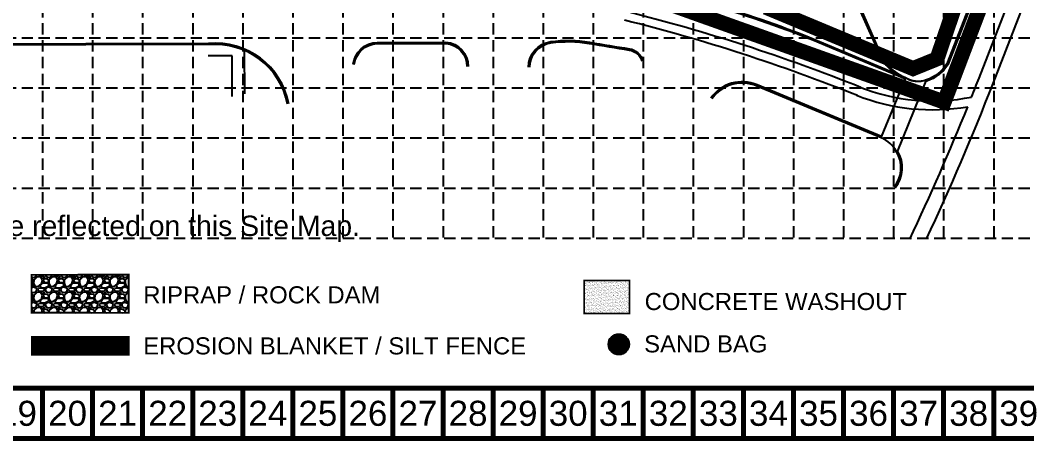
# Model space of a CAD drawing. Header units: feet. Extents: x -4510 to -3228, y -2167 to -1365.
# Drawn here: x -4118.2 to -3716, y -2166.6 to -1998.6 of the extents above; entities that cross this region are included whole.
import ezdxf
from ezdxf.enums import TextEntityAlignment as Align

# ---------------------------------------------------------------- set-up
doc = ezdxf.new("R2010")
doc.units = ezdxf.units.FT
doc.header["$LTSCALE"] = 40
doc.header["$MEASUREMENT"] = 0
for name, pattern in [('ACAD_ISO02W100', [15, 12, -3]), ('HIDDEN', [0.375, 0.25, -0.125]), ('SAWCUT', [0.16, 0.08, -0.08])]:
    doc.linetypes.add(name, pattern=pattern)
for name, color, linetype in [('BASE', 7, 'CONTINUOUS'), ('E-PVMT', 1, 'CONTINUOUS'), ('E-STORM', 11, 'CONTINUOUS'), ('GRID', 254, 'HIDDEN'), ('INLET PROTECTION', 5, 'CONTINUOUS'), ('LEGEND', 7, 'CONTINUOUS'), ('LIMITS OF DISTURBANCE', 1, 'HIDDEN'), ('P-DEMO-SAWCUT', 2, 'SAWCUT'), ('P-PVMT', 3, 'CONTINUOUS'), ('SILT FENCE', 200, 'CONTINUOUS')]:
    doc.layers.add(name, color=color, linetype=linetype)
doc.styles.add("L200'", font='ARIAL.TTF', dxfattribs={"height": 0.001969})
doc.styles.get("Standard").update_dxf_attribs({"font": 'ARIAL.TTF'})

# ---------------------------------------------------------------- blocks, each defined once
blk = doc.blocks.new('A$C3E152A45')
at = {"layer": 'INLET PROTECTION'}
h = blk.add_hatch(dxfattribs=at)
h.set_pattern_fill('ANSI31', color=3, style=0)
h.set_pattern_definition([(45, (3870.16444, 1993.39879), (-0.0883883476, 0.0883883476), [])])
edge = h.paths.add_edge_path()
edge.add_arc((4.11, 4.11), 4.11, 0, 360)
at = {"layer": 'INLET PROTECTION', "color": 3}
blk.add_circle((4.11, 4.11), 4.11, dxfattribs=at)

msp = doc.modelspace()

# ---------------------------------------------------------------- hatches: boundary and pattern name
at = {"layer": 'BASE'}
h = msp.add_hatch(dxfattribs=at)
h.set_pattern_fill('AR-SAND', color=30, scale=0.527488, style=0)
h.set_pattern_definition([(37.5, (-3446.4631, -2155.2925), (-0.0332282, 1.0163763), [0, -0.8017817, 0, -0.8967295, 0, -0.8571679]), (7.5, (-3446.4631, -2155.2925), (0.933536, 1.488648), [0, -0.4325401, 0, -0.7226585, 0, -0.2769312]), (327.5, (-3447.1119, -2155.2925), (1.6426723, 0.002985), [0, -0.263744, 0, -0.9494783, 0, -1.2395967]), (317.5, (-3447.1119, -2155.2925), (1.5856955, 0.4629633), [0, -0.131872, 0, -0.6224358, 0, -0.7121087])])
h.paths.add_polyline_path([(-3874.77, -2115.73), (-3874.77, -2102.54), (-3892.83, -2102.54), (-3892.83, -2115.73)])
at = {"layer": 'LEGEND', "linetype": 'ACAD_ISO02W100'}
h = msp.add_hatch(dxfattribs=at)
h.set_pattern_fill('GRAVEL', color=2, scale=6.09444, style=0)
h.set_pattern_definition([(228.0128, (-4547.2665, -2423.1883), (-48.75550923, -54.84996818), [0.81992, -81.17238]), (184.9697, (-4547.815, -2423.79775), (73.13328641, 6.09438702), [1.40701, -139.294064]), (132.5104, (-4549.21673, -2423.91964), (60.94434343, -67.03889286), [0.9921, -98.21819]), (267.2737, (-4551.59356, -2425.44325), (6.09441573, 121.8888018), [1.281283, -126.84698]), (292.8337, (-4551.6545, -2426.72308), (-30.47226037, 73.13325813), [1.2564, -124.3837]), (357.2737, (-4551.16695, -2427.88103), (-121.8888018, 6.09441573), [1.281283, -126.84698]), (37.6942, (-4549.88712, -2427.94197), (-79.22776477, -60.944341525), [1.69443, -167.74854]), (72.2553, (-4548.54634, -2426.90591), (42.66114559, 134.07765703), [1.599717, -158.372074]), (121.4296, (-4548.05878, -2425.3823), (-48.75557018, 79.22768975), [1.28562, -127.27673]), (175.2364, (-4548.72917, -2424.2853), (67.03884577, -6.0943884), [1.467736, -71.91904]), (222.3974, (-4550.19184, -2424.16342), (-73.1333248, -67.038791744), [1.8981, -187.912154]), (138.8141, (-4545.56006, -2425.5042), (-42.66109796, 36.5666236), [0.647845, -64.136936]), (171.4692, (-4546.04762, -2425.07758), (79.22770955, -12.1889282), [1.23252, -122.0199]), (225, (-4547.2665, -2424.8947), (-7e-16, -6.094442), [0.86188, -7.756954]), (203.1986, (-4547.6931, -2424.1634), (30.4721984, 12.1888881), [0.46414, -45.94973]), (291.8014, (-4548.1197, -2424.3462), (-6.0944395, 18.2833217), [0.65639, -32.163176]), (30.9638, (-4547.876, -2424.9557), (18.283308, 12.1888951), [1.066094, -34.47029]), (161.5651, (-4546.9618, -2424.4072), (12.1888826, -6.09443), [0.77089, -18.50142]), (16.3895, (-4551.6545, -2424.34625), (60.9444134, 18.28327557), [1.079935, -106.913816]), (70.3462, (-4550.61845, -2424.04153), (-24.37773104, -67.03885302), [0.906006, -89.69436]), (293.1986, (-4546.9618, -2423.1883), (-12.1888881, 30.4721984), [0.928275, -45.485597]), (343.6105, (-4546.59612, -2424.04153), (-60.9444134, 18.28327557), [1.079935, -106.913816]), (339.444, (-4551.6545, -2428.1248), (-30.4722112, 12.1888556), [1.04142, -51.0295]), (294.7751, (-4550.6794, -2428.49047), (-30.4721524, 67.03886085), [0.87259, -86.38651]), (66.8014, (-4546.90084, -2429.28275), (12.1888881, 30.4721984), [0.928275, -45.485597]), (17.354, (-4546.53517, -2428.42952), (-79.2277323, -24.3777265), [1.021617, -101.139816]), (69.444, (-4549.8871, -2429.28275), (-12.1888556, -30.4722112), [0.52071, -51.55021]), (101.3099, (-4547.2665, -2429.2827), (-6.0944256, 24.3777646), [0.310755, -30.76491]), (165.9638, (-4547.3275, -2428.978), (18.2833233, -6.094428), [1.2564, -23.871617]), (186.009, (-4548.54634, -2428.6733), (60.94439848, 6.09443584), [1.164343, -115.26977]), (303.6901, (-4547.876, -2425.5042), (-6.094448, 12.1888773), [0.87895, -21.09486]), (353.1572, (-4547.3884, -2426.23553), (103.60547613, -12.18892874), [1.534543, -151.919537]), (60.9454, (-4545.8648, -2426.41836), (-24.37776017, -42.66108234), [0.62746, -62.11864]), (90, (-4545.56, -2425.87), (-6.09444, 6.09444), [0.365666, -5.728774]), (120.2564, (-4548.66823, -2428.49047), (24.37772884, -42.66109497), [0.846664, -83.82]), (48.0128, (-4549.09484, -2427.75914), (48.75550923, 54.84996818), [1.639843, -80.35246]), (0, (-4547.998, -2426.54), (6.09444, 6.09444), [1.584554, -4.509886]), (325.3048, (-4546.4133, -2426.54025), (-60.944365, 42.66113247), [0.963616, -95.39794]), (254.0546, (-4545.621, -2427.08875), (-6.0944393, -24.3777608), [0.88736, -43.48083]), (207.646, (-4545.86479, -2427.94197), (-115.79433445, -60.94444701), [1.44478, -143.0333]), (175.4261, (-4547.14462, -2428.61236), (-79.2277234, 6.09440832), [1.52848, -151.3193])])
h.paths.add_polyline_path([(-4113.63, -2115.4), (-4074.84, -2115.47), (-4074.84, -2100.24), (-4113.63, -2100.3)])

# ---------------------------------------------------------------- linework, layer by layer
at = {"layer": 'BASE', "const_width": 2}
for points in [[(-4509.24, -2165.57), (-3229.24, -2165.57), (-3229.24, -1365.57), (-4509.24, -1365.57)], [(-4489.24, -2145.57), (-3249.24, -2145.57), (-3249.24, -1385.57), (-4489.24, -1385.57)]]:
    msp.add_lwpolyline(points, close=True, dxfattribs=at)
at = {"layer": 'BASE', "color": 30, "const_width": 0.659}
msp.add_lwpolyline([(-3892.83, -2115.73), (-3874.77, -2115.73), (-3874.77, -2102.54), (-3892.83, -2102.54)], close=True, dxfattribs=at)
at = {"layer": 'BASE', "const_width": 2}
for points in [[(-4109.24, -2165.57), (-4109.24, -2145.57)], [(-4089.24, -2165.57), (-4089.24, -2145.57)], [(-4069.24, -2165.57), (-4069.24, -2145.57)], [(-4049.24, -2165.57), (-4049.24, -2145.57)], [(-4029.24, -2165.57), (-4029.24, -2145.57)], [(-4009.24, -2165.57), (-4009.24, -2145.57)], [(-3989.24, -2165.57), (-3989.24, -2145.57)], [(-3969.24, -2165.57), (-3969.24, -2145.57)], [(-3949.24, -2165.57), (-3949.24, -2145.57)], [(-3929.24, -2165.57), (-3929.24, -2145.57)], [(-3909.24, -2165.57), (-3909.24, -2145.57)], [(-3889.24, -2165.57), (-3889.24, -2145.57)], [(-3869.24, -2165.57), (-3869.24, -2145.57)], [(-3849.24, -2165.57), (-3849.24, -2145.57)], [(-3829.24, -2165.57), (-3829.24, -2145.57)], [(-3809.24, -2165.57), (-3809.24, -2145.57)], [(-3789.24, -2165.57), (-3789.24, -2145.57)], [(-3769.24, -2165.57), (-3769.24, -2145.57)], [(-3749.24, -2165.57), (-3749.24, -2145.57)], [(-3729.24, -2165.57), (-3729.24, -2145.57)]]:
    msp.add_lwpolyline(points, dxfattribs=at)
at = {"layer": 'E-PVMT', "color": 7}
for p, q in [((-3728.47, -1966), (-3747.98, -2015.99)), ((-3728, -1966.19), (-3747.54, -2016.4))]:
    msp.add_line(p, q, dxfattribs=at)
for points in [[(-3764.51, -2021.59), (-3801.31, -2006.19, 0.052451), (-3886.97, -1981.74), (-3888.61, -1981.82), (-3899.36, -1981.67)], [(-3764.71, -2022.05), (-3801.5, -2006.65, 0.052416), (-3887, -1982.24), (-3888.6, -1982.32), (-3899.36, -1982.17)], [(-3915.11, -2017.37, -0.370527), (-3906.2, -2007.19, -0.077965), (-3890.72, -2007.41, 0.00282), (-3874.8, -2010.04, -0.28407), (-3869.29, -2014.81, -0.28407)], [(-4010.82, -2032.08, 0.383834), (-4042.89, -2007.9, 0.383834)], [(-4011.31, -2032.18, 0.383834), (-4042.84, -2008.4, 8.035602)], [(-3985.17, -2016.24, -0.369749), (-3975.54, -2007.5), (-3948.11, -2007.42, -0.405379), (-3939.22, -2017.15, -0.405379)], [(-3984.67, -2016.3, -0.36956), (-3975.54, -2008), (-3948.13, -2007.92, -0.404874), (-3939.72, -2017.14, 3.753782)], [(-3914.61, -2017.38, -0.370527), (-3906.13, -2007.69, -0.077965), (-3890.8, -2007.9, 0.00282), (-3874.88, -2010.54, -0.28407), (-3869.76, -2014.96, 16.028888)], [(-3747.98, -2015.99, -0.18017), (-3756.14, -2022.46, -0.231469), (-3764.51, -2021.59, -0.85265)], [(-3747.54, -2016.4, -0.169781), (-3755.98, -2022.93, -0.012964), (-3756.47, -2023.09, -0.012964)], [(-3764.61, -2022.12, -0.004943), (-3764.78, -2022.01)], [(-3774.03, -2045.11), (-3823.72, -2024.5, 0.35764), (-3842.29, -2029.8)], [(-3768.99, -2065.21, 0.322237), (-3768.13, -2051.06, 0.173409), (-3774.15, -2045.6), (-3823.91, -2024.96, 0.357714), (-3841.88, -2030.09, 15.943565)], [(-3768.6, -2065.53, 0.321585), (-3767.69, -2050.82, 0.321585)]]:
    msp.add_lwpolyline(points, format="xyb", dxfattribs=at)
for points in [[(-4042.85, -2007.9), (-4190.29, -2008.3)], [(-4042.84, -2008.4), (-4190.29, -2008.8)], [(-4028.47, -2028.05), (-4028.56, -2010.71)], [(-4033.45, -2012.85), (-4043.04, -2012.82)], [(-4033.43, -2029.04), (-4033.45, -2012.85)]]:
    msp.add_lwpolyline(points, dxfattribs=at)
msp.add_lwpolyline([(-3764.4, -2021.63), (-3763.83, -2021.97), (-3763.11, -2022.31), (-3762.13, -2022.66), (-3761.48, -2022.82), (-3760.67, -2022.96), (-3759.83, -2023.03), (-3759.01, -2023.03), (-3758.18, -2022.96), (-3757.17, -2022.77), (-3756.63, -2022.62), (-3756.22, -2022.48), (-3756.38, -2022.86), (-3767.93, -2051.4), (-3768.31, -2050.74), (-3768.69, -2050.13), (-3769.3, -2049.27), (-3769.96, -2048.5), (-3770.58, -2047.89), (-3771.23, -2047.33), (-3771.98, -2046.77), (-3772.74, -2046.3), (-3773.42, -2045.93), (-3773.91, -2045.7), (-3774.23, -2045.57), (-3774.06, -2045.18)], close=True, dxfattribs=at)
at = {"layer": 'E-STORM', "color": 5}
for points in [[(-3756.11, -2085.98, 0.017269), (-3729.5, -2023.91), (-3675.1, -1883.83)], [(-3738.07, -2029.31, 0.002092), (-3735.09, -2021.74), (-3689.63, -1904.68), (-3707.99, -1907.51)], [(-3762.79, -2086.07, 0.01486), (-3739.61, -2033.16)]]:
    msp.add_lwpolyline(points, format="xyb", dxfattribs=at)
for centre, radius, start, end in [((-4053, -2702.64), 725.75, 68.21492, 75.94417), ((-4053, -2702.64), 729.25, 68.21091, 75.94417), ((-3753.73, -1952.64), 78.25, 248.2468, 281.5493), ((-3753.73, -1952.64), 81.75, 248.2468, 279.9478)]:
    msp.add_arc(centre, radius, start, end, dxfattribs=at)
at = {"layer": 'GRID', "color": 253, "linetype": 'HIDDEN', "ltscale": 0.45}
for p, q in [((-4109.24, -1385.57), (-4109.24, -2085.65)), ((-4089.24, -1385.57), (-4089.24, -2085.65)), ((-4069.24, -1385.57), (-4069.24, -2085.65)), ((-4049.24, -1385.57), (-4049.24, -2085.65)), ((-4029.24, -1385.57), (-4029.24, -2085.65)), ((-4009.24, -1385.57), (-4009.24, -2085.65)), ((-3989.24, -1385.57), (-3989.24, -2085.65)), ((-3969.24, -1385.57), (-3969.24, -2085.65)), ((-3949.24, -1385.57), (-3949.24, -2085.65)), ((-3929.24, -1385.57), (-3929.24, -2085.65)), ((-3909.24, -1385.57), (-3909.24, -2085.65)), ((-3889.24, -1385.57), (-3889.24, -2085.65)), ((-3869.24, -1385.57), (-3869.24, -2085.65)), ((-3849.24, -1385.57), (-3849.24, -2085.65)), ((-3829.24, -1385.57), (-3829.24, -2085.65)), ((-3809.24, -1385.57), (-3809.24, -2085.65)), ((-3789.24, -1385.57), (-3789.24, -2085.65)), ((-3769.24, -1385.57), (-3769.24, -2085.65)), ((-3749.24, -1385.57), (-3749.24, -2085.65)), ((-3729.24, -1385.57), (-3729.24, -2085.65)), ((-4488.8, -2005.65), (-3248.8, -2005.65)), ((-4488.8, -2025.65), (-3248.8, -2025.65)), ((-4488.8, -2045.65), (-3248.8, -2045.65)), ((-4488.8, -2065.65), (-3248.8, -2065.65)), ((-4488.8, -2085.65), (-3248.8, -2085.65))]:
    msp.add_line(p, q, dxfattribs=at)
at = {"layer": 'LEGEND', "color": 2, "const_width": 0.762}
msp.add_lwpolyline([(-4113.63, -2115.4), (-4074.84, -2115.47), (-4074.84, -2100.24), (-4113.63, -2100.3)], close=True, dxfattribs=at)
at = {"layer": 'LEGEND', "color": 84, "const_width": 7.92}
msp.add_lwpolyline([(-4113.83, -2128.62), (-4074.45, -2128.62)], dxfattribs=at)
at = {"layer": 'LIMITS OF DISTURBANCE', "const_width": 6}
msp.add_lwpolyline([(-4284.2, -1538.88), (-4281.71, -1808.65), (-4281.12, -1962.59), (-4023.58, -1962.07), (-3937.14, -1975.5), (-3917.54, -1989.77), (-3862.87, -1990.73), (-3749.03, -2031.3), (-3693.93, -1886.3), (-3684.5, -1866.57), (-3648.28, -1788.04), (-3621.5, -1735.39), (-3570.75, -1655.56), (-3507.16, -1573.61), (-3576.84, -1511.38), (-3612.91, -1509.74), (-3614.8, -1531.24), (-3897.35, -1535.65), (-3897.44, -1517.03), (-3973.34, -1518.71), (-3971.35, -1538.39)], close=True, dxfattribs=at)
at = {"layer": 'P-DEMO-SAWCUT', "color": 7}
msp.add_line((-3765.16, -2023.48), (-3764.4, -2021.63), dxfattribs=at)
at = {"layer": 'P-PVMT', "color": 7}
for p, q in [((-3791, -1975.77), (-3775.18, -2011.7)), ((-3790.54, -1975.56), (-3774.72, -2011.5))]:
    msp.add_line(p, q, dxfattribs=at)
for radius in [20, 19.5]:
    msp.add_arc((-3756.88, -2003.65), radius, 203.7565, 247.293, dxfattribs=at)
at = {"layer": 'SILT FENCE', "const_width": 6}
msp.add_lwpolyline([(-3719.72, -1919.55), (-3751.89, -2014.07), (-3761.47, -2017.96), (-3820.25, -1993.47)], dxfattribs=at)

# ---------------------------------------------------------------- block references
at = {"layer": 'LEGEND'}
msp.add_blockref('A$C3E152A45', (-3883.14, -2132.13), dxfattribs=at)

# ---------------------------------------------------------------- texts
at = {"layer": 'BASE', "color": 7, "style": "L200'"}
msp.add_text('Location of concrete washout will be determined in the field and will be reflected on this Site Map.', height=8.1109, dxfattribs=at).set_placement((-4469.86, -2084.78))
at = {"layer": 'BASE'}
for s, p in [('19', (-4119.24, -2155.57)), ('20', (-4099.24, -2155.57)), ('21', (-4079.24, -2155.57)), ('22', (-4059.24, -2155.57)), ('23', (-4039.24, -2155.57)), ('24', (-4019.24, -2155.57)), ('25', (-3999.24, -2155.57)), ('26', (-3979.24, -2155.57)), ('27', (-3959.24, -2155.57)), ('28', (-3939.24, -2155.57)), ('29', (-3919.24, -2155.57)), ('30', (-3899.24, -2155.57)), ('31', (-3879.24, -2155.57)), ('32', (-3859.24, -2155.57)), ('33', (-3839.24, -2155.57)), ('34', (-3819.24, -2155.57)), ('35', (-3799.24, -2155.57)), ('36', (-3779.24, -2155.57)), ('37', (-3759.24, -2155.57)), ('38', (-3739.24, -2155.57)), ('39', (-3719.24, -2155.57))]:
    msp.add_text(s, height=10, dxfattribs=at).set_placement(p, align=Align.MIDDLE_CENTER)
at = {"layer": 'LEGEND', "style": "L200'"}
for s, height, p in [('RIPRAP / ROCK DAM', 6.8198, (-4068.99, -2111.68)), ('CONCRETE WASHOUT', 6.8198, (-3868.68, -2114.35)), ('EROSION BLANKET / SILT FENCE', 6.8198, (-4069.01, -2132.06)), ('SAND BAG', 6.82, (-3868.89, -2131.26))]:
    msp.add_text(s, height=height, dxfattribs=at).set_placement(p)

doc.saveas('drawing.dxf')
